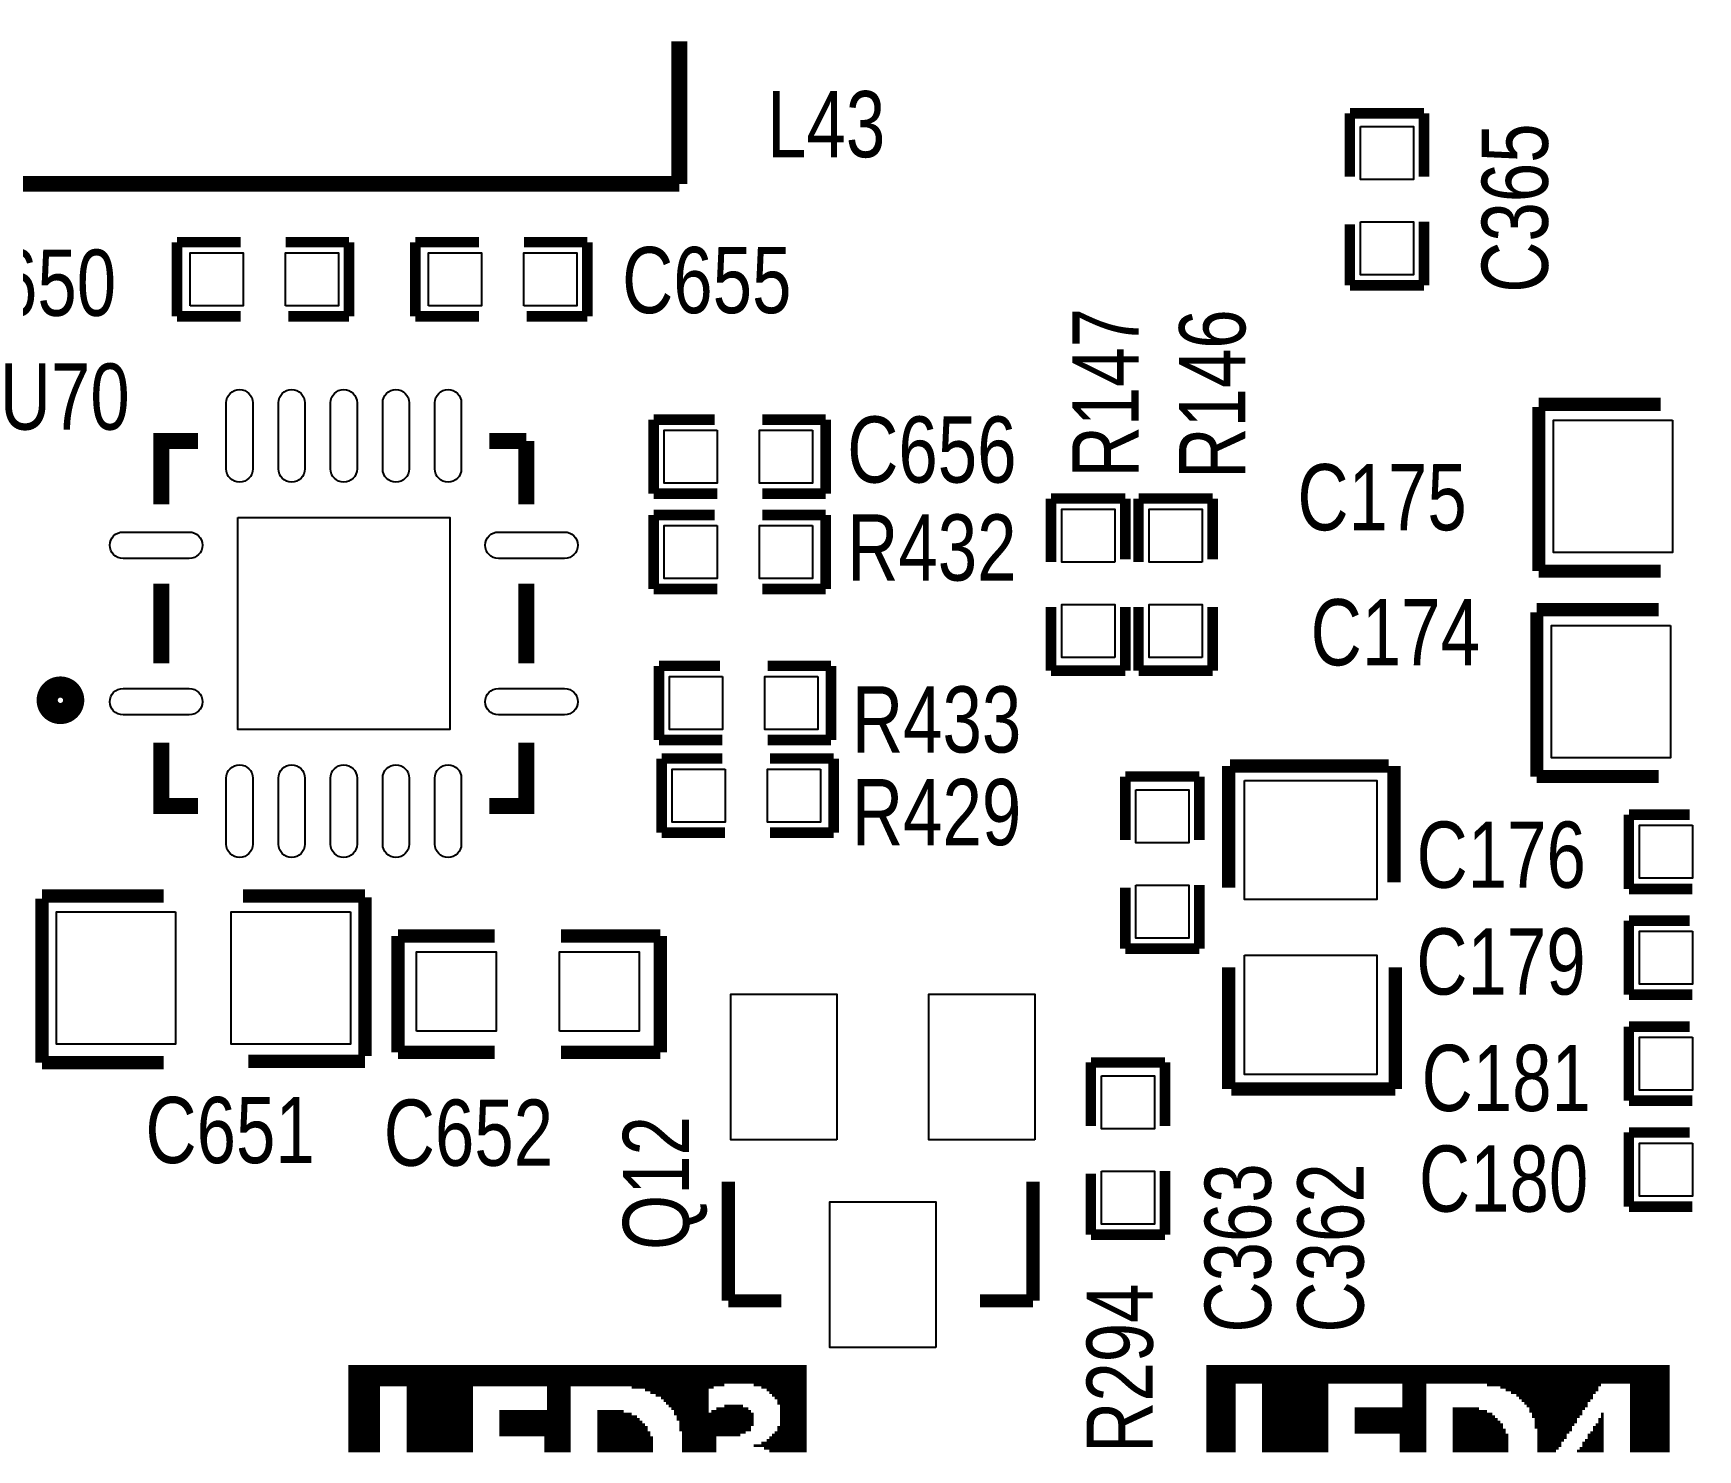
# Model space of a CAD drawing. Extents: x -7 to 215, y -4 to 107.
# Drawn here: x 142.94 to 158.9, y 18.3 to 31.89 of the extents above; entities that cross this region are included whole.
import ezdxf

# ---------------------------------------------------------------- set-up
doc = ezdxf.new("R2010")
doc.units = 0
for name, color, linetype in [('MA_PEN3', 5, 'CONTINUOUS'), ('PG_SILKSCREEN_TOP', 6, 'CONTINUOUS'), ('PIN_TOP', 7, 'CONTINUOUS'), ('RD_SILKSCREEN_TOP', 8, 'CONTINUOUS')]:
    doc.layers.add(name, color=color, linetype=linetype)

msp = doc.modelspace()

# ---------------------------------------------------------------- linework, layer by layer
at = {"layer": 'MA_PEN3', "const_width": 0.0254}
for points in [[(145.958052, 19.101816), (150.352252, 19.101816)], [(145.958052, 19.076416), (150.352252, 19.076416)], [(145.958052, 19.051016), (150.352252, 19.051016)], [(145.958052, 19.025616), (150.352252, 19.025616)], [(145.958052, 19.000216), (150.352252, 19.000216)], [(154.187652, 19.101816), (158.632652, 19.101816)], [(154.187652, 19.076416), (158.632652, 19.076416)], [(154.187652, 19.051016), (158.632652, 19.051016)], [(154.187652, 19.025616), (158.632652, 19.025616)], [(154.187652, 19.000216), (158.632652, 19.000216)], [(145.958052, 18.974816), (150.352252, 18.974816)], [(145.958052, 18.949416), (150.352252, 18.949416)], [(145.958052, 18.924016), (149.564852, 18.924016)], [(145.958052, 18.898616), (146.262852, 18.898616)], [(145.958052, 18.873216), (146.262852, 18.873216)], [(145.958052, 18.847816), (146.262852, 18.847816)], [(146.516852, 18.898616), (147.151852, 18.898616)], [(146.516852, 18.873216), (147.151852, 18.873216)], [(146.516852, 18.847816), (147.151852, 18.847816)], [(147.863052, 18.898616), (148.091652, 18.898616)], [(147.863052, 18.873216), (148.091652, 18.873216)], [(147.863052, 18.847816), (148.091652, 18.847816)], [(148.675852, 18.898616), (149.463252, 18.898616)], [(148.802852, 18.873216), (149.412452, 18.873216)], [(148.853652, 18.847816), (149.412452, 18.847816)], [(149.844252, 18.924016), (150.352252, 18.924016)], [(149.920452, 18.898616), (150.352252, 18.898616)], [(149.971252, 18.873216), (150.352252, 18.873216)], [(149.996652, 18.847816), (150.352252, 18.847816)], [(154.187652, 18.974816), (158.632652, 18.974816)], [(154.187652, 18.949416), (158.632652, 18.949416)], [(154.187652, 18.924016), (154.467052, 18.924016)], [(154.187652, 18.898616), (154.467052, 18.898616)], [(154.187652, 18.873216), (154.467052, 18.873216)], [(154.187652, 18.847816), (154.467052, 18.847816)], [(154.721052, 18.924016), (155.356052, 18.924016)], [(154.721052, 18.898616), (155.356052, 18.898616)], [(154.721052, 18.873216), (155.356052, 18.873216)], [(154.721052, 18.847816), (155.356052, 18.847816)], [(156.067252, 18.924016), (156.295852, 18.924016)], [(156.067252, 18.898616), (156.295852, 18.898616)], [(156.067252, 18.873216), (156.295852, 18.873216)], [(156.067252, 18.847816), (156.295852, 18.847816)], [(156.880052, 18.924016), (157.972252, 18.924016)], [(157.007052, 18.898616), (157.946852, 18.898616)], [(157.057852, 18.873216), (157.946852, 18.873216)], [(157.108652, 18.847816), (157.921452, 18.847816)], [(158.251652, 18.924016), (158.632652, 18.924016)], [(158.251652, 18.898616), (158.632652, 18.898616)], [(158.251652, 18.873216), (158.632652, 18.873216)], [(158.251652, 18.847816), (158.632652, 18.847816)], [(145.958052, 18.822416), (146.262852, 18.822416)], [(145.958052, 18.797016), (146.262852, 18.797016)], [(145.958052, 18.771616), (146.262852, 18.771616)], [(145.958052, 18.746216), (146.262852, 18.746216)], [(145.958052, 18.720816), (146.262852, 18.720816)], [(145.958052, 18.695416), (146.262852, 18.695416)], [(145.958052, 18.670016), (146.262852, 18.670016)], [(146.516852, 18.822416), (147.151852, 18.822416)], [(146.516852, 18.797016), (147.151852, 18.797016)], [(146.516852, 18.771616), (147.151852, 18.771616)], [(146.516852, 18.746216), (147.151852, 18.746216)], [(146.516852, 18.720816), (147.151852, 18.720816)], [(146.516852, 18.695416), (147.151852, 18.695416)], [(146.516852, 18.670016), (147.151852, 18.670016)], [(147.405852, 18.670016), (148.091652, 18.670016)], [(147.863052, 18.822416), (148.091652, 18.822416)], [(147.863052, 18.797016), (148.091652, 18.797016)], [(147.863052, 18.771616), (148.091652, 18.771616)], [(147.863052, 18.746216), (148.091652, 18.746216)], [(147.863052, 18.720816), (148.091652, 18.720816)], [(147.863052, 18.695416), (148.091652, 18.695416)], [(148.345652, 18.670016), (148.599652, 18.670016)], [(148.904452, 18.822416), (149.412452, 18.822416)], [(148.955252, 18.797016), (149.412452, 18.797016)], [(148.980652, 18.771616), (149.412452, 18.771616)], [(149.006052, 18.746216), (149.412452, 18.746216)], [(149.031452, 18.720816), (149.412452, 18.720816)], [(149.056852, 18.695416), (149.412452, 18.695416)], [(149.082252, 18.670016), (149.412452, 18.670016)], [(149.437852, 18.670016), (149.818852, 18.670016)], [(149.488652, 18.695416), (149.793452, 18.695416)], [(149.564852, 18.720816), (149.742652, 18.720816)], [(150.022052, 18.822416), (150.352252, 18.822416)], [(150.047452, 18.797016), (150.352252, 18.797016)], [(150.072852, 18.771616), (150.352252, 18.771616)], [(150.072852, 18.746216), (150.352252, 18.746216)], [(150.098252, 18.720816), (150.352252, 18.720816)], [(150.098252, 18.695416), (150.352252, 18.695416)], [(150.098252, 18.670016), (150.352252, 18.670016)], [(154.187652, 18.822416), (154.467052, 18.822416)], [(154.187652, 18.797016), (154.467052, 18.797016)], [(154.187652, 18.771616), (154.467052, 18.771616)], [(154.187652, 18.746216), (154.467052, 18.746216)], [(154.187652, 18.720816), (154.467052, 18.720816)], [(154.187652, 18.695416), (154.467052, 18.695416)], [(154.187652, 18.670016), (154.467052, 18.670016)], [(154.721052, 18.822416), (155.356052, 18.822416)], [(154.721052, 18.797016), (155.356052, 18.797016)], [(154.721052, 18.771616), (155.356052, 18.771616)], [(154.721052, 18.746216), (155.356052, 18.746216)], [(154.721052, 18.720816), (155.356052, 18.720816)], [(154.721052, 18.695416), (155.356052, 18.695416)], [(154.721052, 18.670016), (155.356052, 18.670016)], [(155.610052, 18.695416), (156.295852, 18.695416)], [(155.610052, 18.670016), (156.295852, 18.670016)], [(156.067252, 18.822416), (156.295852, 18.822416)], [(156.067252, 18.797016), (156.295852, 18.797016)], [(156.067252, 18.771616), (156.295852, 18.771616)], [(156.067252, 18.746216), (156.295852, 18.746216)], [(156.067252, 18.720816), (156.295852, 18.720816)], [(156.549852, 18.695416), (156.803852, 18.695416)], [(156.549852, 18.670016), (156.880052, 18.670016)], [(157.159452, 18.822416), (157.896052, 18.822416)], [(157.184852, 18.797016), (157.896052, 18.797016)], [(157.210252, 18.771616), (157.870652, 18.771616)], [(157.235652, 18.746216), (157.845252, 18.746216)], [(157.261052, 18.720816), (157.845252, 18.720816)], [(157.286452, 18.695416), (157.819852, 18.695416)], [(157.286452, 18.670016), (157.794452, 18.670016)], [(158.251652, 18.822416), (158.632652, 18.822416)], [(158.251652, 18.797016), (158.632652, 18.797016)], [(158.251652, 18.771616), (158.632652, 18.771616)], [(158.251652, 18.746216), (158.632652, 18.746216)], [(158.251652, 18.720816), (158.632652, 18.720816)], [(158.251652, 18.695416), (158.632652, 18.695416)], [(158.251652, 18.670016), (158.632652, 18.670016)], [(145.958052, 18.644616), (146.262852, 18.644616)], [(145.958052, 18.619216), (146.262852, 18.619216)], [(145.958052, 18.593816), (146.262852, 18.593816)], [(145.958052, 18.568416), (146.262852, 18.568416)], [(145.958052, 18.543016), (146.262852, 18.543016)], [(145.958052, 18.517616), (146.262852, 18.517616)], [(146.516852, 18.644616), (147.151852, 18.644616)], [(146.516852, 18.619216), (147.151852, 18.619216)], [(146.516852, 18.593816), (147.151852, 18.593816)], [(146.516852, 18.568416), (147.151852, 18.568416)], [(146.516852, 18.543016), (147.151852, 18.543016)], [(146.516852, 18.517616), (147.151852, 18.517616)], [(147.405852, 18.644616), (148.091652, 18.644616)], [(147.405852, 18.619216), (148.091652, 18.619216)], [(147.405852, 18.593816), (148.091652, 18.593816)], [(147.405852, 18.568416), (148.091652, 18.568416)], [(147.405852, 18.543016), (148.091652, 18.543016)], [(147.405852, 18.517616), (148.091652, 18.517616)], [(148.345652, 18.644616), (148.675852, 18.644616)], [(148.345652, 18.619216), (148.726652, 18.619216)], [(148.345652, 18.593816), (148.752052, 18.593816)], [(148.345652, 18.568416), (148.777452, 18.568416)], [(148.345652, 18.543016), (148.802852, 18.543016)], [(148.345652, 18.517616), (148.828252, 18.517616)], [(149.082252, 18.644616), (149.844252, 18.644616)], [(149.107652, 18.619216), (149.844252, 18.619216)], [(149.107652, 18.593816), (149.844252, 18.593816)], [(149.133052, 18.568416), (149.844252, 18.568416)], [(149.133052, 18.543016), (149.844252, 18.543016)], [(149.133052, 18.517616), (149.818852, 18.517616)], [(150.072852, 18.517616), (150.352252, 18.517616)], [(150.098252, 18.644616), (150.352252, 18.644616)], [(150.098252, 18.619216), (150.352252, 18.619216)], [(150.098252, 18.593816), (150.352252, 18.593816)], [(150.098252, 18.568416), (150.352252, 18.568416)], [(150.098252, 18.543016), (150.352252, 18.543016)], [(154.187652, 18.644616), (154.467052, 18.644616)], [(154.187652, 18.619216), (154.467052, 18.619216)], [(154.187652, 18.593816), (154.467052, 18.593816)], [(154.187652, 18.568416), (154.467052, 18.568416)], [(154.187652, 18.543016), (154.467052, 18.543016)], [(154.187652, 18.517616), (154.467052, 18.517616)], [(154.721052, 18.644616), (155.356052, 18.644616)], [(154.721052, 18.619216), (155.356052, 18.619216)], [(154.721052, 18.593816), (155.356052, 18.593816)], [(154.721052, 18.568416), (155.356052, 18.568416)], [(154.721052, 18.543016), (155.356052, 18.543016)], [(154.721052, 18.517616), (155.356052, 18.517616)], [(155.610052, 18.644616), (156.295852, 18.644616)], [(155.610052, 18.619216), (156.295852, 18.619216)], [(155.610052, 18.593816), (156.295852, 18.593816)], [(155.610052, 18.568416), (156.295852, 18.568416)], [(155.610052, 18.543016), (156.295852, 18.543016)], [(155.610052, 18.517616), (156.295852, 18.517616)], [(156.549852, 18.644616), (156.930852, 18.644616)], [(156.549852, 18.619216), (156.956252, 18.619216)], [(156.549852, 18.593816), (156.981652, 18.593816)], [(156.549852, 18.568416), (157.007052, 18.568416)], [(156.549852, 18.543016), (157.032452, 18.543016)], [(156.549852, 18.517616), (157.032452, 18.517616)], [(157.311852, 18.644616), (157.794452, 18.644616)], [(157.311852, 18.619216), (157.769052, 18.619216)], [(157.337252, 18.593816), (157.743652, 18.593816)], [(157.337252, 18.568416), (157.743652, 18.568416)], [(157.337252, 18.543016), (157.718252, 18.543016)], [(157.337252, 18.517616), (157.692852, 18.517616)], [(157.896052, 18.517616), (157.997652, 18.517616)], [(157.921452, 18.543016), (157.997652, 18.543016)], [(157.946852, 18.593816), (157.997652, 18.593816)], [(157.946852, 18.568416), (157.997652, 18.568416)], [(157.972252, 18.644616), (157.997652, 18.644616)], [(157.972252, 18.619216), (157.997652, 18.619216)], [(158.251652, 18.644616), (158.632652, 18.644616)], [(158.251652, 18.619216), (158.632652, 18.619216)], [(158.251652, 18.593816), (158.632652, 18.593816)], [(158.251652, 18.568416), (158.632652, 18.568416)], [(158.251652, 18.543016), (158.632652, 18.543016)], [(158.251652, 18.517616), (158.632652, 18.517616)], [(145.958052, 18.492216), (146.262852, 18.492216)], [(145.958052, 18.466816), (146.262852, 18.466816)], [(145.958052, 18.441416), (146.262852, 18.441416)], [(145.958052, 18.416016), (146.262852, 18.416016)], [(145.958052, 18.390616), (146.262852, 18.390616)], [(145.958052, 18.365216), (146.262852, 18.365216)], [(146.516852, 18.492216), (147.151852, 18.492216)], [(146.516852, 18.466816), (147.151852, 18.466816)], [(146.516852, 18.441416), (147.151852, 18.441416)], [(146.516852, 18.416016), (147.151852, 18.416016)], [(146.516852, 18.390616), (147.151852, 18.390616)], [(146.516852, 18.365216), (147.151852, 18.365216)], [(147.405852, 18.492216), (148.091652, 18.492216)], [(147.405852, 18.466816), (148.091652, 18.466816)], [(147.405852, 18.441416), (148.091652, 18.441416)], [(147.837652, 18.416016), (148.091652, 18.416016)], [(147.837652, 18.390616), (148.091652, 18.390616)], [(147.837652, 18.365216), (148.091652, 18.365216)], [(148.345652, 18.492216), (148.828252, 18.492216)], [(148.345652, 18.466816), (148.853652, 18.466816)], [(148.345652, 18.441416), (148.853652, 18.441416)], [(148.345652, 18.416016), (148.879052, 18.416016)], [(148.345652, 18.390616), (148.879052, 18.390616)], [(148.345652, 18.365216), (148.879052, 18.365216)], [(149.133052, 18.492216), (149.818852, 18.492216)], [(149.158452, 18.466816), (149.768052, 18.466816)], [(149.158452, 18.441416), (149.717252, 18.441416)], [(149.158452, 18.416016), (149.488652, 18.416016)], [(149.158452, 18.390616), (149.488652, 18.390616)], [(149.158452, 18.365216), (149.488652, 18.365216)], [(149.920452, 18.365216), (150.352252, 18.365216)], [(149.971252, 18.390616), (150.352252, 18.390616)], [(149.996652, 18.416016), (150.352252, 18.416016)], [(150.022052, 18.441416), (150.352252, 18.441416)], [(150.047452, 18.466816), (150.352252, 18.466816)], [(150.072852, 18.492216), (150.352252, 18.492216)], [(154.187652, 18.492216), (154.467052, 18.492216)], [(154.187652, 18.466816), (154.467052, 18.466816)], [(154.187652, 18.441416), (154.467052, 18.441416)], [(154.187652, 18.416016), (154.467052, 18.416016)], [(154.187652, 18.390616), (154.467052, 18.390616)], [(154.187652, 18.365216), (154.467052, 18.365216)], [(154.721052, 18.492216), (155.356052, 18.492216)], [(154.721052, 18.466816), (155.356052, 18.466816)], [(154.721052, 18.441416), (155.356052, 18.441416)], [(154.721052, 18.416016), (155.356052, 18.416016)], [(154.721052, 18.390616), (155.356052, 18.390616)], [(154.721052, 18.365216), (155.356052, 18.365216)], [(155.610052, 18.492216), (156.295852, 18.492216)], [(155.610052, 18.466816), (156.295852, 18.466816)], [(156.041852, 18.441416), (156.295852, 18.441416)], [(156.041852, 18.416016), (156.295852, 18.416016)], [(156.041852, 18.390616), (156.295852, 18.390616)], [(156.041852, 18.365216), (156.295852, 18.365216)], [(156.549852, 18.492216), (157.057852, 18.492216)], [(156.549852, 18.466816), (157.057852, 18.466816)], [(156.549852, 18.441416), (157.083252, 18.441416)], [(156.549852, 18.416016), (157.083252, 18.416016)], [(156.549852, 18.390616), (157.083252, 18.390616)], [(156.549852, 18.365216), (157.083252, 18.365216)], [(157.362652, 18.492216), (157.692852, 18.492216)], [(157.362652, 18.466816), (157.667452, 18.466816)], [(157.362652, 18.441416), (157.642052, 18.441416)], [(157.362652, 18.416016), (157.642052, 18.416016)], [(157.362652, 18.390616), (157.616652, 18.390616)], [(157.362652, 18.365216), (157.591252, 18.365216)], [(157.794452, 18.365216), (157.997652, 18.365216)], [(157.819852, 18.390616), (157.997652, 18.390616)], [(157.845252, 18.441416), (157.997652, 18.441416)], [(157.845252, 18.416016), (157.997652, 18.416016)], [(157.870652, 18.466816), (157.997652, 18.466816)], [(157.896052, 18.492216), (157.997652, 18.492216)], [(158.251652, 18.492216), (158.632652, 18.492216)], [(158.251652, 18.466816), (158.632652, 18.466816)], [(158.251652, 18.441416), (158.632652, 18.441416)], [(158.251652, 18.416016), (158.632652, 18.416016)], [(158.251652, 18.390616), (158.632652, 18.390616)], [(158.251652, 18.365216), (158.632652, 18.365216)], [(145.958052, 18.339816), (146.262852, 18.339816)], [(145.958052, 18.314416), (146.262852, 18.314416)], [(145.958052, 18.289016), (146.262852, 18.289016)], [(146.516852, 18.339816), (147.151852, 18.339816)], [(146.516852, 18.314416), (147.151852, 18.314416)], [(146.516852, 18.289016), (147.151852, 18.289016)], [(147.837652, 18.339816), (148.091652, 18.339816)], [(147.837652, 18.314416), (148.091652, 18.314416)], [(147.837652, 18.289016), (148.091652, 18.289016)], [(148.345652, 18.339816), (148.879052, 18.339816)], [(148.345652, 18.314416), (148.879052, 18.314416)], [(148.345652, 18.289016), (148.879052, 18.289016)], [(149.158452, 18.339816), (149.488652, 18.339816)], [(149.158452, 18.314416), (149.488652, 18.314416)], [(149.158452, 18.289016), (149.488652, 18.289016)], [(149.844252, 18.339816), (150.352252, 18.339816)], [(149.945852, 18.314416), (150.352252, 18.314416)], [(149.996652, 18.289016), (150.352252, 18.289016)], [(154.187652, 18.339816), (154.467052, 18.339816)], [(154.187652, 18.314416), (154.467052, 18.314416)], [(154.187652, 18.289016), (154.467052, 18.289016)], [(154.721052, 18.339816), (155.356052, 18.339816)], [(154.721052, 18.314416), (155.356052, 18.314416)], [(154.721052, 18.289016), (155.356052, 18.289016)], [(156.041852, 18.339816), (156.295852, 18.339816)], [(156.041852, 18.314416), (156.295852, 18.314416)], [(156.041852, 18.289016), (156.295852, 18.289016)], [(156.549852, 18.339816), (157.083252, 18.339816)], [(156.549852, 18.314416), (157.083252, 18.314416)], [(156.549852, 18.289016), (157.083252, 18.289016)], [(157.362652, 18.339816), (157.591252, 18.339816)], [(157.362652, 18.314416), (157.565852, 18.314416)], [(157.362652, 18.289016), (157.540452, 18.289016)], [(157.743652, 18.289016), (157.997652, 18.289016)], [(157.769052, 18.314416), (157.997652, 18.314416)], [(157.794452, 18.339816), (157.997652, 18.339816)], [(158.251652, 18.339816), (158.632652, 18.339816)], [(158.251652, 18.314416), (158.632652, 18.314416)], [(158.251652, 18.289016), (158.632652, 18.289016)]]:
    msp.add_lwpolyline(points, dxfattribs=at)
at = {"layer": 'PG_SILKSCREEN_TOP'}
for points, const_width in [([(149.13229, 30.444948), (142.13205, 30.444948), (142.13205, 31.787592)], 0.1524), ([(149.13229, 31.812992), (149.13229, 30.444948)], 0.1524), ([(155.56357, 31.122112), (155.56357, 30.512512)], 0.1016), ([(156.27477, 31.122112), (155.56357, 31.122112)], 0.1016), ([(156.27477, 31.122112), (156.27477, 30.512512)], 0.1016), ([(155.56357, 29.471112), (155.56357, 30.055312)], 0.1016), ([(156.27477, 30.080712), (156.27477, 29.471112)], 0.1016), ([(144.31391, 29.885132), (144.92351, 29.885132)], 0.1016), ([(144.31391, 29.885132), (144.31391, 29.173932)], 0.1016), ([(145.35531, 29.885132), (145.96491, 29.885132)], 0.1016), ([(145.96491, 29.885132), (145.96491, 29.173932)], 0.1016), ([(146.59991, 29.885132), (147.20951, 29.885132)], 0.1016), ([(146.59991, 29.885132), (146.59991, 29.173932)], 0.1016), ([(147.64131, 29.885132), (148.25091, 29.885132)], 0.1016), ([(148.25091, 29.885132), (148.25091, 29.173932)], 0.1016), ([(156.27477, 29.471112), (155.56357, 29.471112)], 0.1016), ([(144.31391, 29.173932), (144.92351, 29.173932)], 0.1016), ([(145.96491, 29.173932), (145.38071, 29.173932)], 0.1016), ([(146.59991, 29.173932), (147.20951, 29.173932)], 0.1016), ([(148.25091, 29.173932), (147.66671, 29.173932)], 0.1016), ([(157.376114, 28.32989), (158.544514, 28.32989)], 0.127), ([(157.376114, 26.72969), (157.376114, 28.30449)], 0.127), ([(148.88591, 27.472132), (148.88591, 28.183332)], 0.1016), ([(148.88591, 28.183332), (149.47011, 28.183332)], 0.1016), ([(150.53691, 28.183332), (149.92731, 28.183332)], 0.1016), ([(150.53691, 27.472132), (150.53691, 28.183332)], 0.1016), ([(144.16405, 27.370532), (144.16405, 27.977592), (144.51711, 27.977592)], 0.1524), ([(147.31111, 27.977592), (147.66417, 27.977592)], 0.1524), ([(147.66417, 27.977592), (147.66417, 27.370532)], 0.1524), ([(149.49551, 27.472132), (148.88591, 27.472132)], 0.1016), ([(150.53691, 27.472132), (149.92731, 27.472132)], 0.1016), ([(152.69845, 26.816812), (152.69845, 27.426412)], 0.1016), ([(152.69845, 27.426412), (153.40965, 27.426412)], 0.1016), ([(153.40965, 27.426412), (153.40965, 26.842212)], 0.1016), ([(153.53665, 26.816812), (153.53665, 27.426412)], 0.1016), ([(153.53665, 27.426412), (154.24785, 27.426412)], 0.1016), ([(154.24785, 27.426412), (154.24785, 26.842212)], 0.1016), ([(148.88591, 26.557732), (148.88591, 27.268932)], 0.1016), ([(148.88591, 27.268932), (149.47011, 27.268932)], 0.1016), ([(150.53691, 27.268932), (149.92731, 27.268932)], 0.1016), ([(150.53691, 26.557732), (150.53691, 27.268932)], 0.1016), ([(144.16405, 25.846532), (144.16405, 26.608532)], 0.1524), ([(147.66417, 26.608532), (147.66417, 25.846532)], 0.1524), ([(158.544514, 26.72969), (157.376114, 26.72969)], 0.127), ([(149.49551, 26.557732), (148.88591, 26.557732)], 0.1016), ([(150.53691, 26.557732), (149.92731, 26.557732)], 0.1016), ([(152.69845, 25.775412), (152.69845, 26.385012)], 0.1016), ([(153.40965, 25.775412), (153.40965, 26.385012)], 0.1016), ([(153.53665, 25.775412), (153.53665, 26.385012)], 0.1016), ([(154.24785, 25.775412), (154.24785, 26.385012)], 0.1016), ([(157.35681, 26.359612), (158.52521, 26.359612)], 0.127), ([(157.35681, 24.759412), (157.35681, 26.334212)], 0.127), ([(148.93671, 25.109932), (148.93671, 25.821132)], 0.1016), ([(148.93671, 25.821132), (149.52091, 25.821132)], 0.1016), ([(150.58771, 25.821132), (149.97811, 25.821132)], 0.1016), ([(150.58771, 25.109932), (150.58771, 25.821132)], 0.1016), ([(152.69845, 25.775412), (153.40965, 25.775412)], 0.1016), ([(153.53665, 25.775412), (154.24785, 25.775412)], 0.1016), ([(144.51711, 24.477472), (144.16405, 24.477472), (144.16405, 25.084532)], 0.1524), ([(147.66417, 25.084532), (147.66417, 24.477472), (147.31111, 24.477472)], 0.1524), ([(149.54631, 25.109932), (148.93671, 25.109932)], 0.1016), ([(150.58771, 25.109932), (149.97811, 25.109932)], 0.1016), ([(148.96211, 24.220932), (148.96211, 24.932132)], 0.1016), ([(148.96211, 24.932132), (149.54631, 24.932132)], 0.1016), ([(150.61311, 24.932132), (150.00351, 24.932132)], 0.1016), ([(150.61311, 24.220932), (150.61311, 24.932132)], 0.1016), ([(154.40025, 24.861012), (154.40025, 23.692612)], 0.127), ([(155.93695, 24.861012), (154.41295, 24.861012)], 0.127), ([(155.98775, 23.743412), (155.98775, 24.861012)], 0.127), ([(153.40965, 24.759412), (153.40965, 24.149812)], 0.1016), ([(154.12085, 24.759412), (153.40965, 24.759412)], 0.1016), ([(154.12085, 24.759412), (154.12085, 24.149812)], 0.1016), ([(158.52521, 24.759412), (157.35681, 24.759412)], 0.127), ([(158.239714, 23.68169), (158.239714, 24.39289)], 0.1016), ([(158.239714, 24.39289), (158.823914, 24.39289)], 0.1016), ([(149.57171, 24.220932), (148.96211, 24.220932)], 0.1016), ([(150.61311, 24.220932), (150.00351, 24.220932)], 0.1016), ([(143.01851, 23.613872), (144.18691, 23.613872)], 0.127), ([(143.01851, 22.013672), (143.01851, 23.588472)], 0.127), ([(146.11731, 23.613872), (144.94891, 23.613872)], 0.127), ([(146.11731, 22.077172), (146.11731, 23.601172)], 0.127), ([(153.40965, 23.108412), (153.40965, 23.692612)], 0.1016), ([(154.12085, 23.718012), (154.12085, 23.108412)], 0.1016), ([(158.849314, 23.68169), (158.239714, 23.68169)], 0.1016), ([(158.239714, 22.66569), (158.239714, 23.37689)], 0.1016), ([(158.239714, 23.37689), (158.823914, 23.37689)], 0.1016), ([(146.43481, 23.230332), (146.43481, 22.112732)], 0.127), ([(147.36191, 23.230332), (146.43481, 23.230332)], 0.127), ([(147.99691, 23.230332), (148.94941, 23.230332)], 0.127), ([(148.94941, 23.230332), (148.94941, 22.112732)], 0.127), ([(154.12085, 23.108412), (153.40965, 23.108412)], 0.1016), ([(154.40025, 21.762212), (154.40025, 22.930612)], 0.127), ([(156.00045, 22.930612), (156.00045, 21.762212)], 0.127), ([(158.849314, 22.66569), (158.239714, 22.66569)], 0.1016), ([(158.239714, 21.64969), (158.239714, 22.36089)], 0.1016), ([(158.239714, 22.36089), (158.823914, 22.36089)], 0.1016), ([(144.18691, 22.013672), (143.01851, 22.013672)], 0.127), ([(144.99971, 22.026372), (146.11731, 22.026372)], 0.127), ([(146.43481, 22.112732), (147.36191, 22.112732)], 0.127), ([(148.94941, 22.112732), (147.99691, 22.112732)], 0.127), ([(153.07945, 22.016212), (153.07945, 21.406612)], 0.1016), ([(153.79065, 22.016212), (153.07945, 22.016212)], 0.1016), ([(153.79065, 22.016212), (153.79065, 21.406612)], 0.1016), ([(156.00045, 21.762212), (154.42565, 21.762212)], 0.127), ([(158.849314, 21.64969), (158.239714, 21.64969)], 0.1016), ([(158.239714, 20.63369), (158.239714, 21.34489)], 0.1016), ([(158.239714, 21.34489), (158.823914, 21.34489)], 0.1016), ([(149.602698, 19.729958), (149.602698, 20.872958)], 0.127), ([(152.523698, 19.729958), (152.523698, 20.872958)], 0.127), ([(153.07945, 20.365212), (153.07945, 20.949412)], 0.1016), ([(153.79065, 20.974812), (153.79065, 20.365212)], 0.1016), ([(158.849314, 20.63369), (158.239714, 20.63369)], 0.1016), ([(153.79065, 20.365212), (153.07945, 20.365212)], 0.1016), ([(150.110698, 19.729958), (149.602698, 19.729958)], 0.127), ([(152.015698, 19.729958), (152.523698, 19.729958)], 0.127)]:
    msp.add_lwpolyline(points, dxfattribs=dict(at, const_width=const_width))
at = {"layer": 'PG_SILKSCREEN_TOP', "const_width": 0.2032}
msp.add_lwpolyline([(143.32331, 25.490932, 1), (143.06931, 25.490932, 1)], format="xyb", close=True, dxfattribs=at)
at = {"layer": 'PIN_TOP'}
for points in [[(155.66517, 30.995112), (156.17317, 30.995112), (156.17317, 30.487112), (155.66517, 30.487112)], [(155.66517, 30.080712), (156.17317, 30.080712), (156.17317, 29.572712), (155.66517, 29.572712)], [(144.44091, 29.275532), (144.44091, 29.783532), (144.94891, 29.783532), (144.94891, 29.275532)], [(145.35531, 29.275532), (145.35531, 29.783532), (145.86331, 29.783532), (145.86331, 29.275532)], [(146.72691, 29.275532), (146.72691, 29.783532), (147.23491, 29.783532), (147.23491, 29.275532)], [(147.64131, 29.275532), (147.64131, 29.783532), (148.14931, 29.783532), (148.14931, 29.275532)], [(158.658814, 28.17749), (158.658814, 26.90749), (157.515814, 26.90749), (157.515814, 28.17749)], [(149.49551, 28.081732), (149.49551, 27.573732), (148.98751, 27.573732), (148.98751, 28.081732)], [(150.40991, 28.081732), (150.40991, 27.573732), (149.90191, 27.573732), (149.90191, 28.081732)], [(153.30805, 26.816812), (152.80005, 26.816812), (152.80005, 27.324812), (153.30805, 27.324812)], [(154.14625, 26.816812), (153.63825, 26.816812), (153.63825, 27.324812), (154.14625, 27.324812)], [(144.89811, 27.243532), (146.93011, 27.243532), (146.93011, 25.211532), (144.89811, 25.211532)], [(149.49551, 27.167332), (149.49551, 26.659332), (148.98751, 26.659332), (148.98751, 27.167332)], [(150.40991, 27.167332), (150.40991, 26.659332), (149.90191, 26.659332), (149.90191, 27.167332)], [(153.30805, 25.902412), (152.80005, 25.902412), (152.80005, 26.410412), (153.30805, 26.410412)], [(154.14625, 25.902412), (153.63825, 25.902412), (153.63825, 26.410412), (154.14625, 26.410412)], [(158.63951, 26.207212), (158.63951, 24.937212), (157.49651, 24.937212), (157.49651, 26.207212)], [(149.54631, 25.719532), (149.54631, 25.211532), (149.03831, 25.211532), (149.03831, 25.719532)], [(150.46071, 25.719532), (150.46071, 25.211532), (149.95271, 25.211532), (149.95271, 25.719532)], [(149.57171, 24.830532), (149.57171, 24.322532), (149.06371, 24.322532), (149.06371, 24.830532)], [(150.48611, 24.830532), (150.48611, 24.322532), (149.97811, 24.322532), (149.97811, 24.830532)], [(153.51125, 24.632412), (154.01925, 24.632412), (154.01925, 24.124412), (153.51125, 24.124412)], [(154.55265, 24.721312), (155.82265, 24.721312), (155.82265, 23.578312), (154.55265, 23.578312)], [(158.849314, 24.29129), (158.849314, 23.78329), (158.341314, 23.78329), (158.341314, 24.29129)], [(153.51125, 23.718012), (154.01925, 23.718012), (154.01925, 23.210012), (153.51125, 23.210012)], [(144.30121, 23.461472), (144.30121, 22.191472), (143.15821, 22.191472), (143.15821, 23.461472)], [(145.97761, 23.461472), (145.97761, 22.191472), (144.83461, 22.191472), (144.83461, 23.461472)], [(158.849314, 23.27529), (158.849314, 22.76729), (158.341314, 22.76729), (158.341314, 23.27529)], [(146.61261, 22.315932), (146.61261, 23.077932), (147.37461, 23.077932), (147.37461, 22.315932)], [(147.98421, 22.315932), (147.98421, 23.077932), (148.74621, 23.077932), (148.74621, 22.315932)], [(154.55265, 23.044912), (155.82265, 23.044912), (155.82265, 21.901912), (154.55265, 21.901912)], [(150.641558, 21.274532), (149.625558, 21.274532), (149.625558, 22.671532), (150.641558, 22.671532)], [(152.541732, 21.274532), (151.525732, 21.274532), (151.525732, 22.671532), (152.541732, 22.671532)], [(158.849314, 22.25929), (158.849314, 21.75129), (158.341314, 21.75129), (158.341314, 22.25929)], [(153.18105, 21.889212), (153.68905, 21.889212), (153.68905, 21.381212), (153.18105, 21.381212)], [(158.849314, 21.24329), (158.849314, 20.73529), (158.341314, 20.73529), (158.341314, 21.24329)], [(153.18105, 20.974812), (153.68905, 20.974812), (153.68905, 20.466812), (153.18105, 20.466812)], [(151.591772, 19.283426), (150.575772, 19.283426), (150.575772, 20.680426), (151.591772, 20.680426)]]:
    msp.add_lwpolyline(points, close=True, dxfattribs=at)
for points in [[(144.787112, 27.71013), (144.787112, 28.34513, -1), (145.041112, 28.34513), (145.041112, 27.71013, -1)], [(145.286984, 27.71013), (145.286984, 28.34513, -1), (145.540984, 28.34513), (145.540984, 27.71013, -1)], [(145.78711, 27.71013), (145.78711, 28.34513, -1), (146.04111, 28.34513), (146.04111, 27.71013, -1)], [(146.287236, 27.71013), (146.287236, 28.34513, -1), (146.541236, 28.34513), (146.541236, 27.71013, -1)], [(146.787108, 27.71013), (146.787108, 28.34513, -1), (147.041108, 28.34513), (147.041108, 27.71013, -1)], [(144.431512, 26.850594), (143.796512, 26.850594, -1), (143.796512, 27.104594), (144.431512, 27.104594, -1)], [(148.031708, 26.850594), (147.396708, 26.850594, -1), (147.396708, 27.104594), (148.031708, 27.104594, -1)], [(144.431512, 25.35047), (143.796512, 25.35047, -1), (143.796512, 25.60447), (144.431512, 25.60447, -1)], [(148.031708, 25.35047), (147.396708, 25.35047, -1), (147.396708, 25.60447), (148.031708, 25.60447, -1)], [(144.787112, 24.109934), (144.787112, 24.744934, -1), (145.041112, 24.744934), (145.041112, 24.109934, -1)], [(145.286984, 24.109934), (145.286984, 24.744934, -1), (145.540984, 24.744934), (145.540984, 24.109934, -1)], [(145.78711, 24.109934), (145.78711, 24.744934, -1), (146.04111, 24.744934), (146.04111, 24.109934, -1)], [(146.287236, 24.109934), (146.287236, 24.744934, -1), (146.541236, 24.744934), (146.541236, 24.109934, -1)], [(146.787108, 24.109934), (146.787108, 24.744934, -1), (147.041108, 24.744934), (147.041108, 24.109934, -1)]]:
    msp.add_lwpolyline(points, format="xyb", close=True, dxfattribs=at)

# ---------------------------------------------------------------- texts
at = {"layer": 'RD_SILKSCREEN_TOP', "width": 0.8}
for s, p in [('L43', (149.9743, 30.699964)), ('C650', (142.10665, 29.179012)), ('C655', (148.58365, 29.204412)), ('U70', (142.61465, 28.086812)), ('C656', (150.74265, 27.578812)), ('C175', (155.06065, 27.121612)), ('R432', (150.74265, 26.639012)), ('C174', (155.18765, 25.826212)), ('R433', (150.78837, 24.98979)), ('R429', (150.78837, 24.10079)), ('C176', (156.20365, 23.692612)), ('C179', (156.20111, 22.667976)), ('C181', (156.25191, 21.550376)), ('C651', (144.01165, 21.051012)), ('C652', (146.29765, 21.025612)), ('C180', (156.22651, 20.585176))]:
    msp.add_text(s, height=0.635, dxfattribs=at).set_placement(p)
for s, p in [('C365', (157.463236, 29.4005)), ('R147', (153.53665, 27.629612)), ('R146', (154.561032, 27.616912)), ('Q12', (149.22627, 20.217892)), ('C363', (154.80665, 19.425412)), ('C362', (155.69565, 19.425412)), ('R294', (153.67381, 18.272252))]:
    msp.add_text(s, height=0.635, rotation=90, dxfattribs=at).set_placement(p)

doc.saveas('drawing.dxf')
